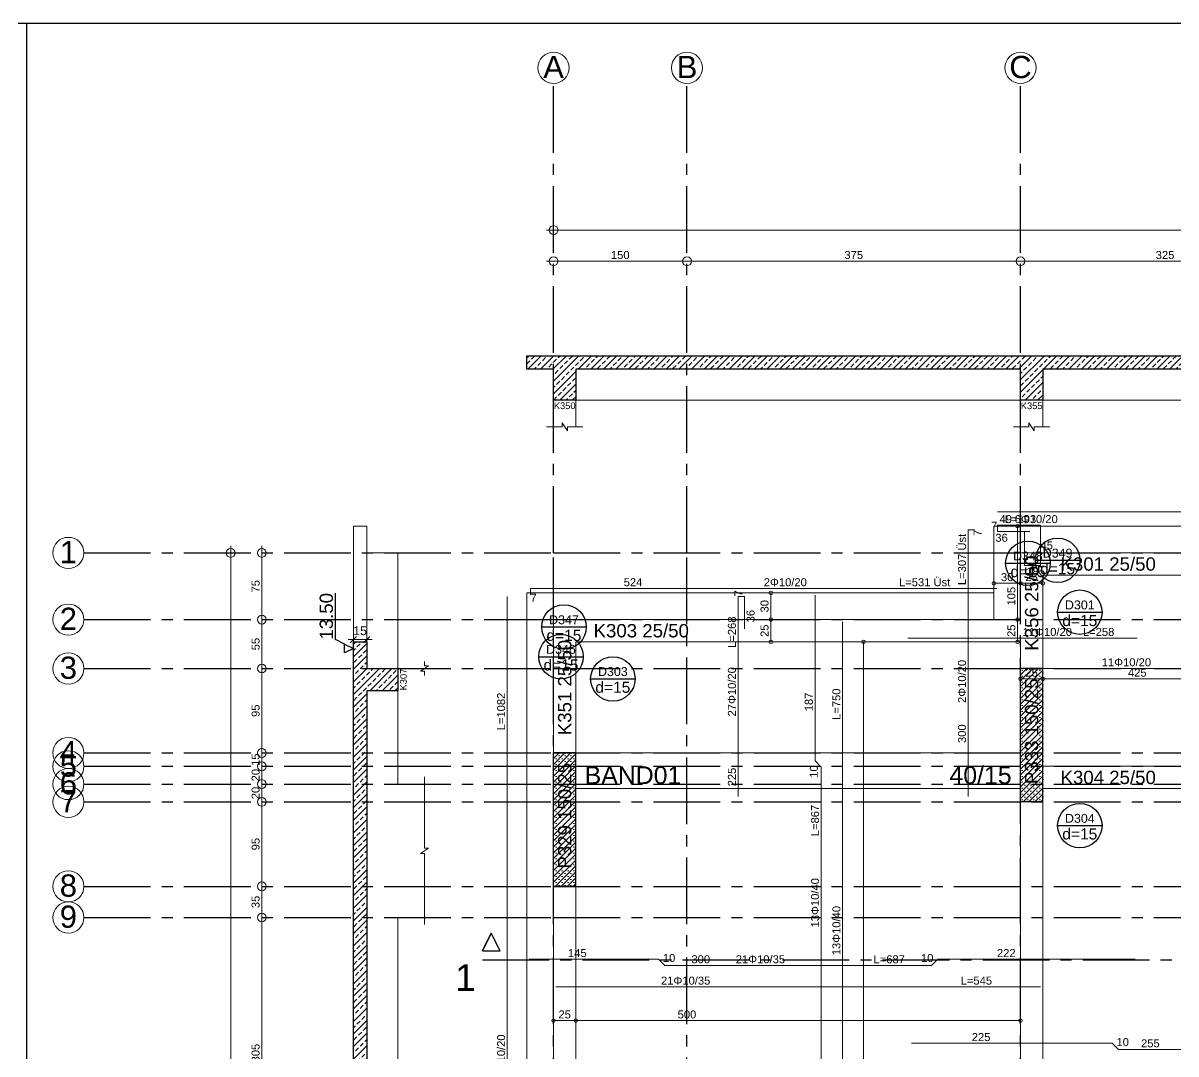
# Model space of a CAD drawing. Header units: millimetres. Extents: x 2232 to 85269, y -3593 to 5869.
# Drawn here: x 60448 to 61744, y 4709 to 5869 of the extents above; entities that cross this region are included whole.
import ezdxf

# ---------------------------------------------------------------- set-up
doc = ezdxf.new("R2010")
doc.units = ezdxf.units.MM
doc.linetypes.add('CENTER2', pattern=[112.5, 75, -12.5, 12.5, -12.5])
doc.linetypes.add('DASHDOT2', pattern=[12.7, 6.35, -3.175, 0, -3.175])
doc.layers.add('aks', color=251, linetype='DASHDOT2', lineweight=35)
for name, color, linetype in [('Donatı Topl. Uzun. Yazısı', 7, 'Continuous'), ('Donatı Uz. Yazısı', 7, 'Continuous'), ('Donatı Yazısı', 7, 'Continuous'), ('Donatı Çizgisi', 7, 'Continuous'), ('Döşeme', 7, 'Continuous'), ('Kiriş', 7, 'Continuous'), ('Panel', 7, 'Continuous'), ('Standart', 7, 'Continuous'), ('Statik Döşeme Kenarı', 7, 'Continuous'), ('Ölçülendirme', 7, 'Continuous')]:
    doc.layers.add(name, color=color, linetype=linetype)
doc.styles.add('arial_1_18', font='arial.ttf', dxfattribs={"height": 0.2})
pattern_1 = [(45, (0, 0), (-7.071068, 7.071068), []), (45, (7.071, 0), (-7.071068, 7.071068), [5, -2.5])]
pattern_2 = [(45, (0, 0), (-3.314563, 3.314563), []), (45, (3.3146, 0), (-3.314563, 3.314563), [0, -4.6875])]

# ---------------------------------------------------------------- blocks, each defined once
blk = doc.blocks.new('IDE612Entity5158')
at = {"layer": 'Standart', "color": 159, "linetype": 'Continuous', "lineweight": -3}
for points in [[(-70, 1902.5), (-80, 1882.5)], [(-80, 1882.5), (-70, 1902.5)], [(-60, 1882.5), (-70, 1902.5)], [(-60, 1882.5), (-70, 1902.5)], [(-80, 1882.5), (-60, 1882.5)], [(-80, 1882.5), (-60, 1882.5)]]:
    blk.add_lwpolyline(points, dxfattribs=at)
at = {"layer": 'Standart', "color": 159, "linetype": 'CENTER2', "lineweight": -3}
blk.add_lwpolyline([(-80, 1872.5), (3310, 1872.5)], dxfattribs=at)
at = {"layer": 'Standart', "color": 250, "linetype": 'Continuous', "lineweight": -3, "style": 'arial_1_18'}
blk.add_text('1', height=30, dxfattribs=at).set_placement((-110.8, 1837.5))
blk = doc.blocks.new('IDE612Entity5159')
at = {"layer": 'Standart', "linetype": 'Continuous', "lineweight": -3}
h = blk.add_hatch(dxfattribs=at)
h.set_pattern_fill('ANSI33', color=171, scale=40, style=0)
h.set_pattern_definition(pattern_1)
h.paths.add_polyline_path([(0, 2536.7), (-30, 2536.7), (-30, 2551.7), (0, 2551.7)])
h = blk.add_hatch(dxfattribs=at)
h.set_pattern_fill('ANSI33', color=171, scale=40, style=0)
h.set_pattern_definition(pattern_1)
h.paths.add_polyline_path([(25, 2501.7), (0, 2501.7), (0, 2551.7), (25, 2551.7)])
h = blk.add_hatch(dxfattribs=at)
h.set_pattern_fill('ANSI33', color=171, scale=40, style=0)
h.set_pattern_definition(pattern_1)
h.paths.add_polyline_path([(525, 2536.7), (25, 2536.7), (25, 2551.7), (525, 2551.7)])
h = blk.add_hatch(dxfattribs=at)
h.set_pattern_fill('ANSI33', color=171, scale=40, style=0)
h.set_pattern_definition(pattern_1)
h.paths.add_polyline_path([(550, 2501.7), (525, 2501.7), (525, 2551.7), (550, 2551.7)])
h = blk.add_hatch(dxfattribs=at)
h.set_pattern_fill('ANSI33', color=171, scale=40, style=0)
h.set_pattern_definition(pattern_1)
h.paths.add_polyline_path([(975, 2536.7), (550, 2536.7), (550, 2551.7), (975, 2551.7)])
at = {"layer": 'Standart', "color": 159, "linetype": 'Continuous', "lineweight": -3}
for points in [[(-30, 2536.7), (-30, 2551.7)], [(-30, 2551.7), (3260, 2551.7)], [(0, 2536.7), (-30, 2536.7)], [(0, 2501.7), (0, 2536.7)], [(525, 2536.7), (25, 2536.7)], [(25, 2536.7), (25, 2501.7)], [(525, 2501.7), (525, 2536.7)], [(975, 2536.7), (550, 2536.7)], [(550, 2536.7), (550, 2501.7)], [(25, 2501.7), (0, 2501.7)], [(550, 2501.7), (525, 2501.7)]]:
    blk.add_lwpolyline(points, dxfattribs=at)
at = {"layer": 'Standart', "color": 163, "linetype": 'Continuous', "lineweight": 5}
for points in [[(0, 2471.7), (0, 2501.7)], [(25, 2471.7), (25, 2501.7)], [(25, 2501.7), (525, 2501.7)], [(525, 2471.7), (525, 2501.7)], [(550, 2501.7), (975, 2501.7)], [(550, 2471.7), (550, 2501.7)]]:
    blk.add_lwpolyline(points, dxfattribs=at)
at = {"layer": 'Standart', "color": 1, "linetype": 'Continuous', "lineweight": 5}
for points in [[(9.5, 2471.7), (9.5, 2476.2)], [(9.5, 2476.2), (15.5, 2467.2)], [(534.5, 2471.7), (534.5, 2476.2)], [(534.5, 2476.2), (540.5, 2467.2)], [(-8, 2471.7), (9.5, 2471.7)], [(15.5, 2467.2), (15.5, 2471.7)], [(15.5, 2471.7), (33, 2471.7)], [(517, 2471.7), (534.5, 2471.7)], [(540.5, 2467.2), (540.5, 2471.7)], [(540.5, 2471.7), (558, 2471.7)]]:
    blk.add_lwpolyline(points, dxfattribs=at)
at = {"layer": 'Standart', "color": 250, "linetype": 'Continuous', "lineweight": 5, "style": 'arial_1_18'}
for s, p in [('K350', (0.3, 2491.7)), ('K355', (525.3, 2491.7))]:
    blk.add_text(s, height=7.5, dxfattribs=at).set_placement(p)
blk = doc.blocks.new('IDE612Entity5161')
at = {"layer": 'Standart', "linetype": 'Continuous', "lineweight": -3}
h = blk.add_hatch(dxfattribs=at)
h.set_pattern_fill('ANSI33', color=171, scale=40, style=0)
h.set_pattern_definition(pattern_1)
h.paths.add_polyline_path([(-210, 2230), (-210, 2200), (-225, 2200), (-225, 2230)])
h = blk.add_hatch(dxfattribs=at)
h.set_pattern_fill('ANSI33', color=171, scale=40, style=0)
h.set_pattern_definition(pattern_1)
h.paths.add_polyline_path([(-175, 2200), (-175, 2175), (-225, 2175), (-225, 2200)])
h = blk.add_hatch(dxfattribs=at)
h.set_pattern_fill('ANSI33', color=171, scale=40, style=0)
h.set_pattern_definition(pattern_1)
h.paths.add_polyline_path([(-210, 2175), (-210, 1570), (-225, 1570), (-225, 2175)])
at = {"layer": 'Standart', "color": 163, "linetype": 'Continuous', "lineweight": 5}
for points in [[(-225, 2360), (-210, 2360)], [(-225, 2230), (-225, 2360)], [(-210, 2330), (-210, 2360)], [(-175, 2330), (-210, 2330)], [(-210, 2230), (-210, 2330)], [(-175, 2200), (-175, 2330)], [(-145, 2200), (-175, 2200)], [(-175, 2070), (-175, 2175)], [(-145, 2070), (-175, 2070)], [(-145, 1920), (-175, 1920)], [(-175, 1570), (-175, 1920)]]:
    blk.add_lwpolyline(points, dxfattribs=at)
at = {"layer": 'Standart', "color": 253, "linetype": 'Continuous', "lineweight": -3}
for points in [[(-245, 2232.5), (-245, 2284.9)], [(-235, 2227.5), (-245, 2232.5)], [(-235, 2217.5), (-235, 2227.5)], [(-235, 2227.5), (-225, 2222.5)], [(-225, 2222.5), (-235, 2217.5)], [(-225, 2222.5), (-225, 2222.5)]]:
    blk.add_lwpolyline(points, dxfattribs=at)
at = {"layer": 'Standart', "color": 1, "linetype": 'Continuous', "lineweight": 5}
for points in [[(-231, 2232.5), (-204, 2232.5)], [(-221.5, 2236), (-228.5, 2229)], [(-225, 2236.5), (-225, 2228.5)], [(-206.5, 2236), (-213.5, 2229)], [(-210, 2236.5), (-210, 2228.5)], [(-145, 2203), (-145, 2208)], [(-149.5, 2197), (-140.5, 2203)], [(-145, 2197), (-149.5, 2197)], [(-140.5, 2203), (-145, 2203)], [(-145, 2192), (-145, 2197)], [(-145, 1998), (-145, 2078)], [(-149.5, 1992), (-140.5, 1998)], [(-140.5, 1998), (-145, 1998)], [(-145, 1992), (-149.5, 1992)], [(-145, 1912), (-145, 1992)]]:
    blk.add_lwpolyline(points, dxfattribs=at)
at = {"layer": 'Standart', "color": 159, "linetype": 'Continuous', "lineweight": -3}
for points in [[(-225, 1570), (-225, 2230)], [(-225, 2230), (-210, 2230)], [(-210, 2230), (-210, 2200)], [(-210, 2200), (-175, 2200)], [(-175, 2200), (-175, 2175)], [(-210, 2175), (-210, 1570)], [(-175, 2175), (-210, 2175)]]:
    blk.add_lwpolyline(points, dxfattribs=at)
at = {"layer": 'Standart', "color": 253, "linetype": 'Continuous', "lineweight": -3, "style": 'arial_1_18'}
blk.add_text('13.50', height=15, rotation=90, dxfattribs=at).set_placement((-248, 2232.5))
at = {"layer": 'Standart', "color": 1, "linetype": 'Continuous', "lineweight": 5, "style": 'arial_1_18'}
blk.add_text('15', height=10, dxfattribs=at).set_placement((-225.3, 2237.5))
at = {"layer": 'Standart', "color": 250, "linetype": 'Continuous', "lineweight": 5, "style": 'arial_1_18'}
blk.add_text('K307', height=7.5, rotation=90, dxfattribs=at).set_placement((-165, 2175.3))
blk = doc.blocks.new('IDE612Entity5179')
at = {"layer": 'Döşeme', "color": 117, "linetype": 'Continuous', "lineweight": -3}
blk.add_lwpolyline([(566.7, 2023.3), (616.7, 2023.3)], dxfattribs=at)
blk.add_circle((591.7, 2023.3), 25, dxfattribs=at)
at = {"layer": 'Döşeme', "color": 178, "linetype": 'Continuous', "lineweight": -3, "style": 'arial_1_18'}
blk.add_text('D304', height=10, dxfattribs=at).set_placement((575, 2026.5))
at = {"layer": 'Döşeme', "color": 164, "linetype": 'Continuous', "lineweight": -3, "style": 'arial_1_18'}
blk.add_text('d=15', height=12.5, dxfattribs=at).set_placement((572, 2007.7))
blk = doc.blocks.new('IDE612Entity5180')
at = {"layer": 'Döşeme', "color": 117, "linetype": 'Continuous', "lineweight": -3}
blk.add_lwpolyline([(566.7, 2263.3), (616.7, 2263.3)], dxfattribs=at)
blk.add_circle((591.7, 2263.3), 25, dxfattribs=at)
at = {"layer": 'Döşeme', "color": 178, "linetype": 'Continuous', "lineweight": -3, "style": 'arial_1_18'}
blk.add_text('D301', height=10, dxfattribs=at).set_placement((575, 2266.5))
at = {"layer": 'Döşeme', "color": 164, "linetype": 'Continuous', "lineweight": -3, "style": 'arial_1_18'}
blk.add_text('d=15', height=12.5, dxfattribs=at).set_placement((572, 2247.7))
blk = doc.blocks.new('IDE612Entity5181')
at = {"layer": 'Kiriş', "color": 4, "linetype": 'Continuous', "lineweight": 5}
blk.add_lwpolyline([(550, 2065), (975, 2065)], dxfattribs=at)
blk = doc.blocks.new('IDE612Entity5182')
at = {"layer": 'Kiriş', "color": 4, "linetype": 'Continuous', "lineweight": 5}
blk.add_lwpolyline([(550, 2090), (975, 2090)], dxfattribs=at)
blk = doc.blocks.new('IDE612Entity5183')
at = {"layer": 'Kiriş', "color": 159, "linetype": 'Continuous', "lineweight": 5, "style": 'arial_1_18'}
blk.add_text('K304 25/50', height=15, dxfattribs=at).set_placement((570, 2070))
blk = doc.blocks.new('IDE612Entity5184')
at = {"layer": 'Döşeme', "color": 117, "linetype": 'Continuous', "lineweight": -3}
blk.add_lwpolyline([(41.7, 2188.3), (91.7, 2188.3)], dxfattribs=at)
blk.add_circle((66.7, 2188.3), 25, dxfattribs=at)
at = {"layer": 'Döşeme', "color": 178, "linetype": 'Continuous', "lineweight": -3, "style": 'arial_1_18'}
blk.add_text('D303', height=10, dxfattribs=at).set_placement((50, 2191.5))
at = {"layer": 'Döşeme', "color": 164, "linetype": 'Continuous', "lineweight": -3, "style": 'arial_1_18'}
blk.add_text('d=15', height=12.5, dxfattribs=at).set_placement((47, 2172.7))
blk = doc.blocks.new('IDE612Entity5263')
at = {"layer": 'aks', "color": 251, "linetype": 'CENTER2', "lineweight": -3}
blk.add_lwpolyline([(525, 2330), (525, 2858)], dxfattribs=at)
blk = doc.blocks.new('IDE612Entity5264')
at = {"layer": 'aks', "color": 251, "linetype": 'CENTER2', "lineweight": -3}
blk.add_lwpolyline([(525, 0), (525, 2330)], dxfattribs=at)
blk = doc.blocks.new('IDE612Entity5267')
at = {"layer": 'aks', "color": 30, "linetype": 'Continuous', "lineweight": 5}
blk.add_circle((525, 2875.5), 17.5, dxfattribs=at)
blk = doc.blocks.new('IDE612Entity5268')
at = {"layer": 'aks', "color": 1, "linetype": 'Continuous', "lineweight": 5, "style": 'arial_1_18'}
blk.add_text('C', height=25, dxfattribs=at).set_placement((512.4, 2863.9))
blk = doc.blocks.new('IDE612Entity5326')
at = {"layer": 'aks', "color": 251, "linetype": 'CENTER2', "lineweight": -3}
blk.add_lwpolyline([(0, 2330), (0, 2858)], dxfattribs=at)
blk = doc.blocks.new('IDE612Entity5327')
at = {"layer": 'aks', "color": 251, "linetype": 'CENTER2', "lineweight": -3}
blk.add_lwpolyline([(0, 0), (0, 2330)], dxfattribs=at)
blk = doc.blocks.new('IDE612Entity5330')
at = {"layer": 'aks', "color": 30, "linetype": 'Continuous', "lineweight": 5}
blk.add_circle((0, 2875.5), 17.5, dxfattribs=at)
blk = doc.blocks.new('IDE612Entity5331')
at = {"layer": 'aks', "color": 1, "linetype": 'Continuous', "lineweight": 5, "style": 'arial_1_18'}
blk.add_text('A', height=25, dxfattribs=at).set_placement((-11.6, 2863.9))
blk = doc.blocks.new('IDE612Entity5333')
at = {"layer": 'aks', "color": 251, "linetype": 'CENTER2', "lineweight": -3}
blk.add_lwpolyline([(150, 2330), (150, 2858)], dxfattribs=at)
blk = doc.blocks.new('IDE612Entity5334')
at = {"layer": 'aks', "color": 251, "linetype": 'CENTER2', "lineweight": -3}
blk.add_lwpolyline([(150, 0), (150, 2330)], dxfattribs=at)
blk = doc.blocks.new('IDE612Entity5337')
at = {"layer": 'aks', "color": 30, "linetype": 'Continuous', "lineweight": 5}
blk.add_circle((150, 2875.5), 17.5, dxfattribs=at)
blk = doc.blocks.new('IDE612Entity5338')
at = {"layer": 'aks', "color": 1, "linetype": 'Continuous', "lineweight": 5, "style": 'arial_1_18'}
blk.add_text('B', height=25, dxfattribs=at).set_placement((138.4, 2863.9))
blk = doc.blocks.new('IDE612Entity5458')
at = {"layer": 'aks', "color": 251, "linetype": 'CENTER2', "lineweight": -3}
blk.add_lwpolyline([(-528, 1920), (0, 1920)], dxfattribs=at)
blk = doc.blocks.new('IDE612Entity5460')
at = {"layer": 'aks', "color": 251, "linetype": 'CENTER2', "lineweight": -3}
blk.add_lwpolyline([(0, 1920), (3260, 1920)], dxfattribs=at)
blk = doc.blocks.new('IDE612Entity5461')
at = {"layer": 'aks', "color": 30, "linetype": 'Continuous', "lineweight": 5}
blk.add_circle((-545.5, 1920), 17.5, dxfattribs=at)
blk = doc.blocks.new('IDE612Entity5462')
at = {"layer": 'aks', "color": 1, "linetype": 'Continuous', "lineweight": 5, "style": 'arial_1_18'}
blk.add_text('9', height=25, dxfattribs=at).set_placement((-555.2, 1908.4))
blk = doc.blocks.new('IDE612Entity5465')
at = {"layer": 'aks', "color": 251, "linetype": 'CENTER2', "lineweight": -3}
blk.add_lwpolyline([(-528, 2070), (0, 2070)], dxfattribs=at)
blk = doc.blocks.new('IDE612Entity5467')
at = {"layer": 'aks', "color": 251, "linetype": 'CENTER2', "lineweight": -3}
blk.add_lwpolyline([(0, 2070), (3260, 2070)], dxfattribs=at)
blk = doc.blocks.new('IDE612Entity5468')
at = {"layer": 'aks', "color": 30, "linetype": 'Continuous', "lineweight": 5}
blk.add_circle((-545.5, 2070), 17.5, dxfattribs=at)
blk = doc.blocks.new('IDE612Entity5469')
at = {"layer": 'aks', "color": 1, "linetype": 'Continuous', "lineweight": 5, "style": 'arial_1_18'}
blk.add_text('6', height=25, dxfattribs=at).set_placement((-555.2, 2058.4))
blk = doc.blocks.new('IDE612Entity5472')
at = {"layer": 'aks', "color": 251, "linetype": 'CENTER2', "lineweight": -3}
blk.add_lwpolyline([(-528, 2090), (0, 2090)], dxfattribs=at)
blk = doc.blocks.new('IDE612Entity5474')
at = {"layer": 'aks', "color": 251, "linetype": 'CENTER2', "lineweight": -3}
blk.add_lwpolyline([(0, 2090), (3260, 2090)], dxfattribs=at)
blk = doc.blocks.new('IDE612Entity5475')
at = {"layer": 'aks', "color": 30, "linetype": 'Continuous', "lineweight": 5}
blk.add_circle((-545.5, 2090), 17.5, dxfattribs=at)
blk = doc.blocks.new('IDE612Entity5476')
at = {"layer": 'aks', "color": 1, "linetype": 'Continuous', "lineweight": 5, "style": 'arial_1_18'}
blk.add_text('5', height=25, dxfattribs=at).set_placement((-555.2, 2078.4))
blk = doc.blocks.new('IDE612Entity5479')
at = {"layer": 'aks', "color": 251, "linetype": 'CENTER2', "lineweight": -3}
blk.add_lwpolyline([(-528, 1955), (0, 1955)], dxfattribs=at)
blk = doc.blocks.new('IDE612Entity5481')
at = {"layer": 'aks', "color": 251, "linetype": 'CENTER2', "lineweight": -3}
blk.add_lwpolyline([(0, 1955), (3260, 1955)], dxfattribs=at)
blk = doc.blocks.new('IDE612Entity5482')
at = {"layer": 'aks', "color": 30, "linetype": 'Continuous', "lineweight": 5}
blk.add_circle((-545.5, 1955), 17.5, dxfattribs=at)
blk = doc.blocks.new('IDE612Entity5483')
at = {"layer": 'aks', "color": 1, "linetype": 'Continuous', "lineweight": 5, "style": 'arial_1_18'}
blk.add_text('8', height=25, dxfattribs=at).set_placement((-555.2, 1943.4))
blk = doc.blocks.new('IDE612Entity5486')
at = {"layer": 'aks', "color": 251, "linetype": 'CENTER2', "lineweight": -3}
blk.add_lwpolyline([(-528, 2105), (0, 2105)], dxfattribs=at)
blk = doc.blocks.new('IDE612Entity5488')
at = {"layer": 'aks', "color": 251, "linetype": 'CENTER2', "lineweight": -3}
blk.add_lwpolyline([(0, 2105), (3260, 2105)], dxfattribs=at)
blk = doc.blocks.new('IDE612Entity5489')
at = {"layer": 'aks', "color": 30, "linetype": 'Continuous', "lineweight": 5}
blk.add_circle((-545.5, 2105), 17.5, dxfattribs=at)
blk = doc.blocks.new('IDE612Entity5490')
at = {"layer": 'aks', "color": 1, "linetype": 'Continuous', "lineweight": 5, "style": 'arial_1_18'}
blk.add_text('4', height=25, dxfattribs=at).set_placement((-555.2, 2093.4))
blk = doc.blocks.new('IDE612Entity5493')
at = {"layer": 'aks', "color": 251, "linetype": 'CENTER2', "lineweight": -3}
blk.add_lwpolyline([(-528, 2050), (0, 2050)], dxfattribs=at)
blk = doc.blocks.new('IDE612Entity5495')
at = {"layer": 'aks', "color": 251, "linetype": 'CENTER2', "lineweight": -3}
blk.add_lwpolyline([(0, 2050), (3260, 2050)], dxfattribs=at)
blk = doc.blocks.new('IDE612Entity5496')
at = {"layer": 'aks', "color": 30, "linetype": 'Continuous', "lineweight": 5}
blk.add_circle((-545.5, 2050), 17.5, dxfattribs=at)
blk = doc.blocks.new('IDE612Entity5497')
at = {"layer": 'aks', "color": 1, "linetype": 'Continuous', "lineweight": 5, "style": 'arial_1_18'}
blk.add_text('7', height=25, dxfattribs=at).set_placement((-555.2, 2038.4))
blk = doc.blocks.new('IDE612Entity5500')
at = {"layer": 'aks', "color": 251, "linetype": 'CENTER2', "lineweight": -3}
blk.add_lwpolyline([(-528, 2200), (0, 2200)], dxfattribs=at)
blk = doc.blocks.new('IDE612Entity5502')
at = {"layer": 'aks', "color": 251, "linetype": 'CENTER2', "lineweight": -3}
blk.add_lwpolyline([(0, 2200), (3260, 2200)], dxfattribs=at)
blk = doc.blocks.new('IDE612Entity5503')
at = {"layer": 'aks', "color": 30, "linetype": 'Continuous', "lineweight": 5}
blk.add_circle((-545.5, 2200), 17.5, dxfattribs=at)
blk = doc.blocks.new('IDE612Entity5504')
at = {"layer": 'aks', "color": 1, "linetype": 'Continuous', "lineweight": 5, "style": 'arial_1_18'}
blk.add_text('3', height=25, dxfattribs=at).set_placement((-555.2, 2188.4))
blk = doc.blocks.new('IDE612Entity5507')
at = {"layer": 'aks', "color": 251, "linetype": 'CENTER2', "lineweight": -3}
blk.add_lwpolyline([(-528, 2255), (0, 2255)], dxfattribs=at)
blk = doc.blocks.new('IDE612Entity5509')
at = {"layer": 'aks', "color": 251, "linetype": 'CENTER2', "lineweight": -3}
blk.add_lwpolyline([(0, 2255), (3260, 2255)], dxfattribs=at)
blk = doc.blocks.new('IDE612Entity5510')
at = {"layer": 'aks', "color": 30, "linetype": 'Continuous', "lineweight": 5}
blk.add_circle((-545.5, 2255), 17.5, dxfattribs=at)
blk = doc.blocks.new('IDE612Entity5511')
at = {"layer": 'aks', "color": 1, "linetype": 'Continuous', "lineweight": 5, "style": 'arial_1_18'}
blk.add_text('2', height=25, dxfattribs=at).set_placement((-555.2, 2243.4))
blk = doc.blocks.new('IDE612Entity5514')
at = {"layer": 'aks', "color": 251, "linetype": 'CENTER2', "lineweight": -3}
blk.add_lwpolyline([(-528, 2330), (0, 2330)], dxfattribs=at)
blk = doc.blocks.new('IDE612Entity5516')
at = {"layer": 'aks', "color": 251, "linetype": 'CENTER2', "lineweight": -3}
blk.add_lwpolyline([(0, 2330), (3260, 2330)], dxfattribs=at)
blk = doc.blocks.new('IDE612Entity5517')
at = {"layer": 'aks', "color": 30, "linetype": 'Continuous', "lineweight": 5}
blk.add_circle((-545.5, 2330), 17.5, dxfattribs=at)
blk = doc.blocks.new('IDE612Entity5518')
at = {"layer": 'aks', "color": 1, "linetype": 'Continuous', "lineweight": 5, "style": 'arial_1_18'}
blk.add_text('1', height=25, dxfattribs=at).set_placement((-555.2, 2318.4))
blk = doc.blocks.new('IDE612Entity5570')
at = {"layer": 'Panel', "linetype": 'Continuous', "lineweight": 5}
h = blk.add_hatch(dxfattribs=at)
h.set_pattern_fill('SACNCR', color=163, scale=50, style=0)
h.set_pattern_definition(pattern_2)
h.paths.add_polyline_path([(0, 1955), (0, 2105), (25, 2105), (25, 1955)])
blk = doc.blocks.new('IDE612Entity5571')
at = {"layer": 'Panel', "color": 164, "linetype": 'Continuous', "lineweight": -3}
blk.add_lwpolyline([(25, 1955), (0, 1955)], dxfattribs=at)
blk = doc.blocks.new('IDE612Entity5572')
at = {"layer": 'Panel', "color": 164, "linetype": 'Continuous', "lineweight": -3}
blk.add_lwpolyline([(25, 1955), (25, 2105)], dxfattribs=at)
blk = doc.blocks.new('IDE612Entity5573')
at = {"layer": 'Panel', "color": 164, "linetype": 'Continuous', "lineweight": -3}
blk.add_lwpolyline([(25, 2105), (0, 2105)], dxfattribs=at)
blk = doc.blocks.new('IDE612Entity5574')
at = {"layer": 'Panel', "color": 164, "linetype": 'Continuous', "lineweight": -3}
blk.add_lwpolyline([(0, 1955), (0, 2105)], dxfattribs=at)
blk = doc.blocks.new('IDE612Entity5575')
at = {"layer": 'Panel', "color": 159, "linetype": 'Continuous', "lineweight": -3, "style": 'arial_1_18'}
blk.add_text('P329 150/25', height=15, rotation=90, dxfattribs=at).set_placement((20, 1975))
blk = doc.blocks.new('IDE612Entity5576')
at = {"layer": 'Panel', "linetype": 'Continuous', "lineweight": 5}
h = blk.add_hatch(dxfattribs=at)
h.set_pattern_fill('SACNCR', color=163, scale=50, style=0)
h.set_pattern_definition(pattern_2)
h.paths.add_polyline_path([(525, 2050), (525, 2200), (550, 2200), (550, 2050)])
blk = doc.blocks.new('IDE612Entity5577')
at = {"layer": 'Panel', "color": 164, "linetype": 'Continuous', "lineweight": -3}
blk.add_lwpolyline([(550, 2050), (525, 2050)], dxfattribs=at)
blk = doc.blocks.new('IDE612Entity5578')
at = {"layer": 'Panel', "color": 164, "linetype": 'Continuous', "lineweight": -3}
blk.add_lwpolyline([(550, 2050), (550, 2200)], dxfattribs=at)
blk = doc.blocks.new('IDE612Entity5579')
at = {"layer": 'Panel', "color": 164, "linetype": 'Continuous', "lineweight": -3}
blk.add_lwpolyline([(550, 2200), (525, 2200)], dxfattribs=at)
blk = doc.blocks.new('IDE612Entity5580')
at = {"layer": 'Panel', "color": 164, "linetype": 'Continuous', "lineweight": -3}
blk.add_lwpolyline([(525, 2050), (525, 2200)], dxfattribs=at)
blk = doc.blocks.new('IDE612Entity5581')
at = {"layer": 'Panel', "color": 159, "linetype": 'Continuous', "lineweight": -3, "style": 'arial_1_18'}
blk.add_text('P333 150/25', height=15, rotation=90, dxfattribs=at).set_placement((545, 2070))
blk = doc.blocks.new('IDE612Entity5634')
at = {"layer": 'Kiriş', "color": 4, "linetype": 'Continuous', "lineweight": 5}
blk.add_lwpolyline([(25, 2105), (25, 2230)], dxfattribs=at)
blk = doc.blocks.new('IDE612Entity5635')
at = {"layer": 'Kiriş', "color": 4, "linetype": 'Continuous', "lineweight": 5}
blk.add_lwpolyline([(0, 2105), (0, 2255)], dxfattribs=at)
blk = doc.blocks.new('IDE612Entity5636')
at = {"layer": 'Kiriş', "color": 159, "linetype": 'Continuous', "lineweight": 5, "style": 'arial_1_18'}
blk.add_text('K351 25/50', height=15, rotation=90, dxfattribs=at).set_placement((20, 2125))
blk = doc.blocks.new('IDE612Entity5637')
at = {"layer": 'Kiriş', "color": 4, "linetype": 'Continuous', "lineweight": 5}
blk.add_lwpolyline([(25, 1525), (25, 1955)], dxfattribs=at)
blk = doc.blocks.new('IDE612Entity5638')
at = {"layer": 'Kiriş', "color": 4, "linetype": 'Continuous', "lineweight": 5}
blk.add_lwpolyline([(0, 1525), (0, 1955)], dxfattribs=at)
blk = doc.blocks.new('IDE612Entity5668')
at = {"layer": 'Kiriş', "color": 4, "linetype": 'Continuous', "lineweight": 5}
blk.add_lwpolyline([(550, 2200), (550, 2305)], dxfattribs=at)
blk = doc.blocks.new('IDE612Entity5669')
at = {"layer": 'Kiriş', "color": 4, "linetype": 'Continuous', "lineweight": 5}
blk.add_lwpolyline([(525, 2200), (525, 2230)], dxfattribs=at)
blk = doc.blocks.new('IDE612Entity5670')
at = {"layer": 'Kiriş', "color": 4, "linetype": 'Continuous', "lineweight": 5}
blk.add_lwpolyline([(525, 2255), (525, 2330)], dxfattribs=at)
blk = doc.blocks.new('IDE612Entity5671')
at = {"layer": 'Kiriş', "color": 159, "linetype": 'Continuous', "lineweight": 5, "style": 'arial_1_18'}
blk.add_text('K356 25/50', height=15, rotation=90, dxfattribs=at).set_placement((545, 2220))
blk = doc.blocks.new('IDE612Entity5713')
at = {"layer": 'Kiriş', "color": 4, "linetype": 'Continuous', "lineweight": 5}
blk.add_lwpolyline([(25, 2230), (525, 2230)], dxfattribs=at)
blk = doc.blocks.new('IDE612Entity5714')
at = {"layer": 'Kiriş', "color": 4, "linetype": 'Continuous', "lineweight": 5}
blk.add_lwpolyline([(0, 2255), (495, 2255)], dxfattribs=at)
blk = doc.blocks.new('IDE612Entity5715')
at = {"layer": 'Kiriş', "color": 4, "linetype": 'Continuous', "lineweight": 5}
blk.add_lwpolyline([(495, 2255), (525, 2255)], dxfattribs=at)
blk = doc.blocks.new('IDE612Entity5716')
at = {"layer": 'Kiriş', "color": 159, "linetype": 'Continuous', "lineweight": 5, "style": 'arial_1_18'}
blk.add_text('K303 25/50', height=15, dxfattribs=at).set_placement((45, 2235))
blk = doc.blocks.new('IDE612Entity5717')
at = {"layer": 'Kiriş', "color": 4, "linetype": 'Continuous', "lineweight": 5}
blk.add_lwpolyline([(550, 2305), (975, 2305)], dxfattribs=at)
blk = doc.blocks.new('IDE612Entity5718')
at = {"layer": 'Kiriş', "color": 4, "linetype": 'Continuous', "lineweight": 5}
blk.add_lwpolyline([(525, 2330), (1000, 2330)], dxfattribs=at)
blk = doc.blocks.new('IDE612Entity5719')
at = {"layer": 'Kiriş', "color": 159, "linetype": 'Continuous', "lineweight": 5, "style": 'arial_1_18'}
blk.add_text('K301 25/50', height=15, dxfattribs=at).set_placement((570, 2310))
blk = doc.blocks.new('IDE612Entity5736')
at = {"layer": 'Kiriş', "color": 4, "linetype": 'Continuous', "lineweight": 5}
blk.add_lwpolyline([(550, 1525), (550, 2050)], dxfattribs=at)
blk = doc.blocks.new('IDE612Entity5737')
at = {"layer": 'Kiriş', "color": 4, "linetype": 'Continuous', "lineweight": 5}
blk.add_lwpolyline([(525, 1525), (525, 2050)], dxfattribs=at)
blk = doc.blocks.new('IDE612Entity6113')
at = {"layer": 'Statik Döşeme Kenarı', "color": 1, "linetype": 'Continuous', "lineweight": 5}
blk.add_lwpolyline([(525, 2360), (1490, 2360)], dxfattribs=at)
blk = doc.blocks.new('IDE612Entity6114')
at = {"layer": 'Statik Döşeme Kenarı', "color": 1, "linetype": 'Continuous', "lineweight": 5}
blk.add_lwpolyline([(495, 2360), (525, 2360)], dxfattribs=at)
blk = doc.blocks.new('IDE612Entity6115')
at = {"layer": 'Statik Döşeme Kenarı', "color": 1, "linetype": 'Continuous', "lineweight": 5}
blk.add_lwpolyline([(495, 2285), (495, 2360)], dxfattribs=at)
blk = doc.blocks.new('IDE612Entity6116')
at = {"layer": 'Statik Döşeme Kenarı', "color": 1, "linetype": 'Continuous', "lineweight": 5}
blk.add_lwpolyline([(0, 2285), (495, 2285)], dxfattribs=at)
blk = doc.blocks.new('IDE612Entity6117')
at = {"layer": 'Statik Döşeme Kenarı', "color": 1, "linetype": 'Continuous', "lineweight": 5}
blk.add_lwpolyline([(-30, 2285), (0, 2285)], dxfattribs=at)
blk = doc.blocks.new('IDE612Entity6118')
at = {"layer": 'Statik Döşeme Kenarı', "color": 1, "linetype": 'Continuous', "lineweight": 5}
blk.add_lwpolyline([(-30, 75), (-30, 2285)], dxfattribs=at)
blk = doc.blocks.new('IDE612Entity6133')
at = {"layer": 'Statik Döşeme Kenarı', "color": 1, "linetype": 'Continuous', "lineweight": 5}
blk.add_lwpolyline([(-30, 2255), (0, 2255)], dxfattribs=at)
blk = doc.blocks.new('IDE612Entity6134')
at = {"layer": 'Statik Döşeme Kenarı', "color": 1, "linetype": 'Continuous', "lineweight": 5}
blk.add_lwpolyline([(495, 2255), (495, 2285)], dxfattribs=at)
blk = doc.blocks.new('IDE612Entity6135')
at = {"layer": 'Statik Döşeme Kenarı', "color": 1, "linetype": 'Continuous', "lineweight": 5}
blk.add_lwpolyline([(525, 2330), (525, 2360)], dxfattribs=at)
blk = doc.blocks.new('IDE612Entity6140')
at = {"layer": 'Döşeme', "color": 117, "linetype": 'Continuous', "lineweight": -3}
blk.add_lwpolyline([(541.7, 2321.7), (591.7, 2321.7)], dxfattribs=at)
blk.add_circle((566.7, 2321.7), 25, dxfattribs=at)
at = {"layer": 'Döşeme', "color": 178, "linetype": 'Continuous', "lineweight": -3, "style": 'arial_1_18'}
blk.add_text('D349', height=10, dxfattribs=at).set_placement((550, 2324.8))
at = {"layer": 'Döşeme', "color": 164, "linetype": 'Continuous', "lineweight": -3, "style": 'arial_1_18'}
blk.add_text('d=15', height=12.5, dxfattribs=at).set_placement((547, 2306))
blk = doc.blocks.new('IDE612Entity6141')
at = {"layer": 'Döşeme', "color": 117, "linetype": 'Continuous', "lineweight": -3}
blk.add_lwpolyline([(508.3, 2318.3), (558.3, 2318.3)], dxfattribs=at)
blk.add_circle((533.3, 2318.3), 25, dxfattribs=at)
at = {"layer": 'Döşeme', "color": 178, "linetype": 'Continuous', "lineweight": -3, "style": 'arial_1_18'}
blk.add_text('D348', height=10, dxfattribs=at).set_placement((516.6, 2321.5))
at = {"layer": 'Döşeme', "color": 164, "linetype": 'Continuous', "lineweight": -3, "style": 'arial_1_18'}
blk.add_text('d=15', height=12.5, dxfattribs=at).set_placement((513.7, 2302.7))
blk = doc.blocks.new('IDE612Entity6142')
at = {"layer": 'Döşeme', "color": 117, "linetype": 'Continuous', "lineweight": -3}
blk.add_lwpolyline([(-13.3, 2246.7), (36.7, 2246.7)], dxfattribs=at)
blk.add_circle((11.7, 2246.7), 25, dxfattribs=at)
at = {"layer": 'Döşeme', "color": 178, "linetype": 'Continuous', "lineweight": -3, "style": 'arial_1_18'}
blk.add_text('D347', height=10, dxfattribs=at).set_placement((-5, 2249.8))
at = {"layer": 'Döşeme', "color": 164, "linetype": 'Continuous', "lineweight": -3, "style": 'arial_1_18'}
blk.add_text('d=15', height=12.5, dxfattribs=at).set_placement((-8, 2231))
blk = doc.blocks.new('IDE612Entity6143')
at = {"layer": 'Döşeme', "color": 117, "linetype": 'Continuous', "lineweight": -3}
blk.add_lwpolyline([(-16.7, 2213.3), (33.3, 2213.3)], dxfattribs=at)
blk.add_circle((8.3, 2213.3), 25, dxfattribs=at)
at = {"layer": 'Döşeme', "color": 178, "linetype": 'Continuous', "lineweight": -3, "style": 'arial_1_18'}
blk.add_text('D346', height=10, dxfattribs=at).set_placement((-8.4, 2216.5))
at = {"layer": 'Döşeme', "color": 164, "linetype": 'Continuous', "lineweight": -3, "style": 'arial_1_18'}
blk.add_text('d=15', height=12.5, dxfattribs=at).set_placement((-11.3, 2197.7))
blk = doc.blocks.new('IDE612Entity6157')
at = {"layer": 'Kiriş', "color": 231, "linetype": 'Continuous', "lineweight": 5}
blk.add_lwpolyline([(0, 2105), (25, 2105)], dxfattribs=at)
blk = doc.blocks.new('IDE612Entity6158')
at = {"layer": 'Kiriş', "color": 231, "linetype": 'Continuous', "lineweight": 5}
blk.add_lwpolyline([(25, 2105), (525, 2105)], dxfattribs=at)
blk = doc.blocks.new('IDE612Entity6159')
at = {"layer": 'Kiriş', "color": 231, "linetype": 'Continuous', "lineweight": 5}
blk.add_lwpolyline([(25, 2065), (525, 2065)], dxfattribs=at)
blk = doc.blocks.new('IDE612Entity6160')
at = {"layer": 'Kiriş', "color": 231, "linetype": 'Continuous', "lineweight": 5}
blk.add_lwpolyline([(0, 2065), (0, 2105)], dxfattribs=at)
blk = doc.blocks.new('IDE612Entity6161')
at = {"layer": 'Kiriş', "color": 231, "linetype": 'Continuous', "lineweight": 5}
blk.add_lwpolyline([(550, 2065), (550, 2090)], dxfattribs=at)
blk = doc.blocks.new('IDE612Entity6162')
at = {"layer": 'Kiriş', "color": 231, "linetype": 'Continuous', "lineweight": 5}
blk.add_lwpolyline([(550, 2090), (550, 2105)], dxfattribs=at)
blk = doc.blocks.new('IDE612Entity6163')
at = {"layer": 'Kiriş', "color": 166, "linetype": 'Continuous', "lineweight": 5, "style": 'arial_1_18'}
blk.add_text('BAND01', height=20, dxfattribs=at).set_placement((35, 2070))
blk = doc.blocks.new('IDE612Entity6164')
at = {"layer": 'Kiriş', "color": 166, "linetype": 'Continuous', "lineweight": 5, "style": 'arial_1_18'}
blk.add_text('40/15', height=20, dxfattribs=at).set_placement((445.1, 2070))
blk = doc.blocks.new('IDE612Entity6481')
at = {"layer": 'Ölçülendirme', "color": 1, "linetype": 'Continuous', "lineweight": 5}
for points in [[(-363, -8), (-363, 2338)], [(-328, -8), (-328, 2338)]]:
    blk.add_lwpolyline(points, dxfattribs=at)
for centre in [(-363, 2330), (-328, 2330), (-328, 2255), (-328, 2200), (-328, 2105), (-328, 2090), (-328, 2070), (-328, 2050), (-328, 1955), (-328, 1920)]:
    blk.add_circle(centre, 5, dxfattribs=at)
at = {"layer": 'Ölçülendirme', "color": 1, "linetype": 'Continuous', "lineweight": 5, "style": 'arial_1_18'}
for s, p in [('75', (-330.5, 2285.5)), ('55', (-330.5, 2220.5)), ('95', (-330.5, 2145.5)), ('15', (-330.5, 2090.5)), ('20', (-330.5, 2073)), ('20', (-330.5, 2053)), ('95', (-330.5, 1995.5)), ('35', (-330.5, 1930.5)), ('305', (-330.5, 1757))]:
    blk.add_text(s, height=9, rotation=90, dxfattribs=at).set_placement(p)
blk = doc.blocks.new('IDE612Entity6482')
at = {"layer": 'Ölçülendirme', "color": 1, "linetype": 'Continuous', "lineweight": 5}
for points in [[(-8, 2693), (3268, 2693)], [(-8, 2658), (3268, 2658)]]:
    blk.add_lwpolyline(points, dxfattribs=at)
for centre in [(0, 2693), (0, 2658), (150, 2658), (525, 2658)]:
    blk.add_circle(centre, 5, dxfattribs=at)
at = {"layer": 'Ölçülendirme', "color": 1, "linetype": 'Continuous', "lineweight": 5, "style": 'arial_1_18'}
for s, p in [('150', (64.5, 2660.5)), ('375', (327, 2660.5)), ('325', (677, 2660.5))]:
    blk.add_text(s, height=9, dxfattribs=at).set_placement(p)
blk = doc.blocks.new('IDE612Entity6497')
at = {"layer": 'Donatı Çizgisi', "color": 5, "linetype": 'Continuous', "lineweight": 5}
for points in [[(499, 2376), (1486, 2376)], [(499, 2354), (499, 2361)], [(499, 2361), (547.5, 2361)], [(547.5, 2361), (547.5, 2316)], [(466.2, 2056.2), (466.2, 2356)], [(466.2, 2356), (473.2, 2356)], [(535.4, 2354), (499, 2354)], [(529.5, 2316), (529.5, 2354.2)], [(547.5, 2316), (529.5, 2316)], [(-26, 2283), (-26, 2290)], [(-26, 2290), (498.5, 2290)], [(294, 2096), (294, 2282.5)], [(-52, 1199), (-52, 2281)], [(214.5, 2281), (207.5, 2281)], [(207.5, 2281), (207.5, 2056.2)], [(214.5, 2244.6), (214.5, 2281)], [(325, 1502.5), (325, 2252.5)], [(398.5, 2234.1), (656.3, 2234.1)], [(527.5, 2200), (997.5, 2200)], [(301, 2089), (294, 2096)], [(301, 1666), (301, 2089)], [(-27.5, 1873), (118, 1873)], [(118, 1873), (125, 1866)], [(425, 1866), (432, 1873)], [(432, 1873), (653.8, 1873)], [(125, 1866), (425, 1866)], [(2.5, 1842), (547.5, 1842)], [(402.5, 1778.5), (628, 1778.5)], [(628, 1778.5), (635, 1771.5)], [(635, 1771.5), (890, 1771.5)]]:
    blk.add_lwpolyline(points, dxfattribs=at)
at = {"layer": 'Donatı Topl. Uzun. Yazısı', "color": 1, "linetype": 'Continuous', "lineweight": 5, "style": 'arial_1_18'}
for s, p in [('L=193', (507.3, 2363.5)), ('L=531 Üst', (388.4, 2292.5)), ('L=258', (595.2, 2236.6)), ('L=687', (359.7, 1868.5)), ('L=545', (457.7, 1844.5))]:
    blk.add_text(s, height=9, dxfattribs=at).set_placement(p)
for s, p in [('L=307 Üst', (463.7, 2293.8)), ('L=268', (205, 2223.2)), ('L=1082', (-54.5, 2130.5)), ('L=750', (322.5, 2142.2)), ('L=867', (298.5, 2011.4))]:
    blk.add_text(s, height=9, rotation=90, dxfattribs=at).set_placement(p)
at = {"layer": 'Donatı Uz. Yazısı', "color": 5, "linetype": 'Continuous', "lineweight": 5, "style": 'arial_1_18'}
for s, p in [('49', (501.4, 2363.5)), ('7', (492, 2356.1)), ('36', (496.7, 2342.5)), ('45', (547.5, 2334)), ('18', (531.5, 2304.5)), ('524', (78.9, 2292.5)), ('7', (-26, 2275)), ('145', (16.2, 1875.5)), ('222', (498.5, 1875.5)), ('10', (122.9, 1869.9)), ('300', (155, 1868.5)), ('10', (413.1, 1869.9)), ('225', (470.2, 1781)), ('10', (632.9, 1775.4)), ('255', (660.5, 1774))]:
    blk.add_text(s, height=9, dxfattribs=at).set_placement(p)
for s, p in [('7', (481.2, 2349)), ('7', (212.4, 2281)), ('36', (226, 2251.9)), ('187', (291.5, 2151.9)), ('300', (463.7, 2116.2)), ('225', (205, 2067.5)), ('10', (297.1, 2077.1))]:
    blk.add_text(s, height=9, rotation=90, dxfattribs=at).set_placement(p)
at = {"layer": 'Donatı Yazısı', "color": 5, "linetype": 'Continuous', "lineweight": 5, "style": 'arial_1_18'}
for s, p in [('6Φ10/20', (518.4, 2363.5)), ('2Φ10/20', (236.3, 2292.5)), ('11Φ10/20', (527.4, 2236.6)), ('11Φ10/20', (616.3, 2202.5)), ('21Φ10/35', (204.8, 1868.5)), ('21Φ10/35', (120.8, 1844.5))]:
    blk.add_text(s, height=9, dxfattribs=at).set_placement(p)
for s, p in [('2Φ10/20', (463.7, 2161.2)), ('27Φ10/20', (205, 2146.1)), ('13Φ10/40', (298.5, 1908.8)), ('13Φ10/40', (322.5, 1877.5)), ('2Φ10/20', (-54.5, 1740))]:
    blk.add_text(s, height=9, rotation=90, dxfattribs=at).set_placement(p)
blk = doc.blocks.new('IDE612Entity6498')
at = {"layer": 'Ölçülendirme', "color": 1, "linetype": 'Continuous', "lineweight": 5}
for points in [[(521.7, 2230), (521.7, 2360)], [(495, 2295.8), (550, 2295.8)], [(244.2, 2230), (244.2, 2285)], [(348.5, 1500), (348.5, 2230)], [(525, 2188.3), (975, 2188.3)], [(0, 1804), (525, 1804)]]:
    blk.add_lwpolyline(points, dxfattribs=at)
for centre in [(521.7, 2360), (495, 2295.8), (525, 2295.8), (550, 2295.8), (244.2, 2285), (244.2, 2255), (521.7, 2255), (244.2, 2230), (348.5, 2230), (521.7, 2230), (525, 2188.3), (550, 2188.3), (0, 1804), (25, 1804), (525, 1804)]:
    blk.add_circle(centre, 2, dxfattribs=at)
at = {"layer": 'Ölçülendirme', "color": 1, "linetype": 'Continuous', "lineweight": 5, "style": 'arial_1_18'}
for s, p in [('30', (503, 2298.3)), ('25', (530.5, 2298.3)), ('25', (530.5, 2190.8)), ('425', (645.8, 2190.8)), ('25', (5.5, 1806.5)), ('500', (139.5, 1806.5))]:
    blk.add_text(s, height=9, dxfattribs=at).set_placement(p)
for s, p in [('105', (519.2, 2270.8)), ('30', (241.7, 2263)), ('25', (241.7, 2235.5)), ('25', (519.2, 2235.5))]:
    blk.add_text(s, height=9, rotation=90, dxfattribs=at).set_placement(p)

msp = doc.modelspace()

# ---------------------------------------------------------------- linework, layer by layer
for p, q in [((3332.4, 5868.7), (79990.7, 5868.7)), ((60452.4, 1368.7), (60452.4, 5868.7))]:
    msp.add_line(p, q)

# ---------------------------------------------------------------- block references
at = {"layer": 'aks'}
for name in ['IDE612Entity5330', 'IDE612Entity5337', 'IDE612Entity5267', 'IDE612Entity5331', 'IDE612Entity5338', 'IDE612Entity5268', 'IDE612Entity5326', 'IDE612Entity5333', 'IDE612Entity5263', 'IDE612Entity5517', 'IDE612Entity5518', 'IDE612Entity5514', 'IDE612Entity5327', 'IDE612Entity5516', 'IDE612Entity5334', 'IDE612Entity5264', 'IDE612Entity5510', 'IDE612Entity5511', 'IDE612Entity5507', 'IDE612Entity5509', 'IDE612Entity5503', 'IDE612Entity5504', 'IDE612Entity5500', 'IDE612Entity5502', 'IDE612Entity5489', 'IDE612Entity5490', 'IDE612Entity5475', 'IDE612Entity5476', 'IDE612Entity5486', 'IDE612Entity5488', 'IDE612Entity5468', 'IDE612Entity5472', 'IDE612Entity5474', 'IDE612Entity5469', 'IDE612Entity5496', 'IDE612Entity5497', 'IDE612Entity5465', 'IDE612Entity5467', 'IDE612Entity5493', 'IDE612Entity5495', 'IDE612Entity5482', 'IDE612Entity5483', 'IDE612Entity5479', 'IDE612Entity5481', 'IDE612Entity5461', 'IDE612Entity5462', 'IDE612Entity5458', 'IDE612Entity5460']:
    msp.add_blockref(name, (61044.6, 2942.9), dxfattribs=at)
at = {"layer": 'Döşeme'}
for name in ['IDE612Entity6140', 'IDE612Entity6141', 'IDE612Entity5180', 'IDE612Entity6142', 'IDE612Entity6143', 'IDE612Entity5184', 'IDE612Entity5179']:
    msp.add_blockref(name, (61044.6, 2942.9), dxfattribs=at)
at = {"layer": 'Kiriş'}
for name in ['IDE612Entity5670', 'IDE612Entity5718', 'IDE612Entity5671', 'IDE612Entity5719', 'IDE612Entity5668', 'IDE612Entity5717', 'IDE612Entity5635', 'IDE612Entity5714', 'IDE612Entity5715', 'IDE612Entity5716', 'IDE612Entity5636', 'IDE612Entity5634', 'IDE612Entity5713', 'IDE612Entity5669', 'IDE612Entity6157', 'IDE612Entity6160', 'IDE612Entity6158', 'IDE612Entity6162', 'IDE612Entity6163', 'IDE612Entity6164', 'IDE612Entity5182', 'IDE612Entity6161', 'IDE612Entity5183', 'IDE612Entity6159', 'IDE612Entity5181', 'IDE612Entity5737', 'IDE612Entity5736', 'IDE612Entity5638', 'IDE612Entity5637']:
    msp.add_blockref(name, (61044.6, 2942.9), dxfattribs=at)
at = {"layer": 'Panel'}
for name in ['IDE612Entity5576', 'IDE612Entity5579', 'IDE612Entity5580', 'IDE612Entity5578', 'IDE612Entity5581', 'IDE612Entity5570', 'IDE612Entity5573', 'IDE612Entity5574', 'IDE612Entity5572', 'IDE612Entity5575', 'IDE612Entity5577', 'IDE612Entity5571']:
    msp.add_blockref(name, (61044.6, 2942.9), dxfattribs=at)
at = {"layer": 'Standart'}
for name in ['IDE612Entity6482', 'IDE612Entity5159', 'IDE612Entity6497', 'IDE612Entity5161', 'IDE612Entity6498', 'IDE612Entity6481', 'IDE612Entity5158']:
    msp.add_blockref(name, (61044.6, 2942.9), dxfattribs=at)
at = {"layer": 'Statik Döşeme Kenarı'}
for name in ['IDE612Entity6114', 'IDE612Entity6115', 'IDE612Entity6113', 'IDE612Entity6135', 'IDE612Entity6117', 'IDE612Entity6118', 'IDE612Entity6116', 'IDE612Entity6134', 'IDE612Entity6133']:
    msp.add_blockref(name, (61044.6, 2942.9), dxfattribs=at)

doc.saveas('drawing.dxf')
